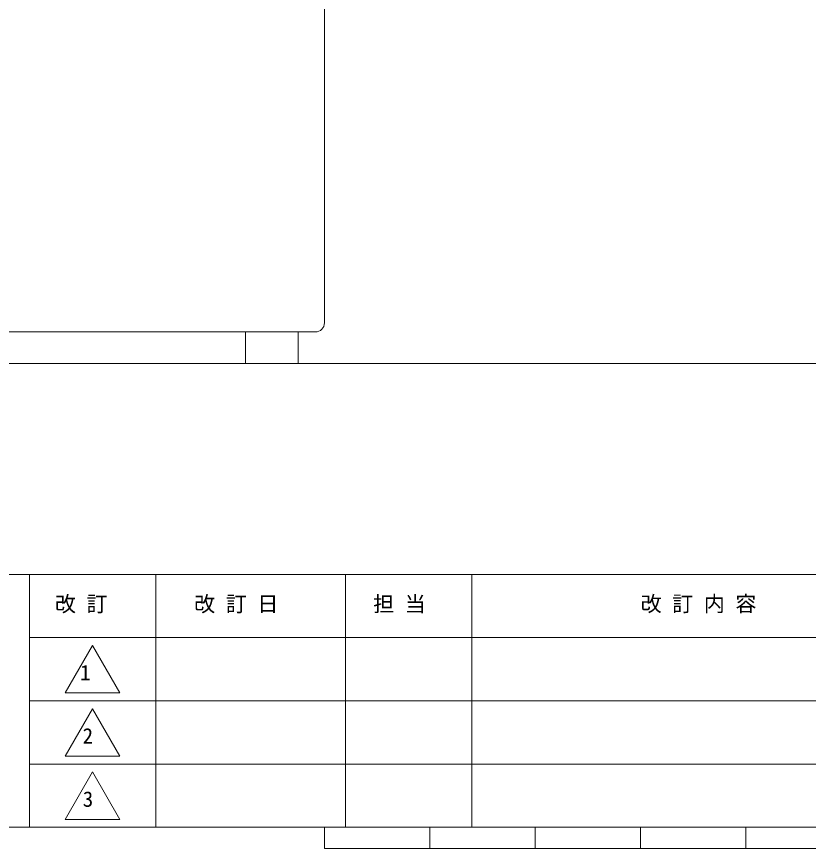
# Model space of a CAD drawing. Units: millimetres, scale not verified. Extents: x -1055 to 203, y -143 to 143.
# Drawn here: x -79.2 to -4.1, y -140 to -61.1 of the extents above; entities that cross this region are included whole.
import ezdxf
from ezdxf.enums import TextEntityAlignment as Align

# ---------------------------------------------------------------- set-up
doc = ezdxf.new("R2010")
doc.units = ezdxf.units.MM
doc.header["$LTSCALE"] = 0.5
for name, color, linetype, lineweight in [('0-3_図面_FORMAT$03_TEXT', 7, 'Continuous', 18), ('0-6_図面_FORMAT$01_WAKU$OUT_LINE', 6, 'Continuous', 18), ('0-7_図面_FORMAT$01_WAKU$SUB_LINE', 7, 'Continuous', 18), ('0-8_DIMENSION_LINES$03_LINES', 7, 'Continuous', 18)]:
    doc.layers.add(name, color=color, linetype=linetype, lineweight=lineweight)
doc.styles.add('ＭＳ ゴシック', font='')
doc.styles.get('ＭＳ ゴシック').set_extended_font_data('MS Gothic')

msp = doc.modelspace()

# ---------------------------------------------------------------- linework, layer by layer
at = {"layer": '0-3_図面_FORMAT$03_TEXT'}
for p, q in [((-72, -120.75), (-74.5981, -125.25)), ((-69.4019, -125.25), (-72, -120.75)), ((-74.5981, -125.25), (-69.4019, -125.25)), ((-72, -126.75), (-74.5981, -131.25)), ((-69.4019, -131.25), (-72, -126.75)), ((-74.5981, -131.25), (-69.4019, -131.25)), ((-72, -132.75), (-74.5981, -137.25)), ((-69.4019, -137.25), (-72, -132.75)), ((-74.5981, -137.25), (-69.4019, -137.25))]:
    msp.add_line(p, q, dxfattribs=at)
at = {"layer": '0-6_図面_FORMAT$01_WAKU$OUT_LINE'}
for p, q in [((198, -114), (-198, -114)), ((-78, -114), (-78, -138)), ((198, -120), (-78, -120)), ((-198, -138), (198, -138)), ((-50, -140), (-50, -138)), ((-40, -140), (-40, -138)), ((-30, -140), (-30, -138)), ((-20, -140), (-20, -138)), ((-10, -140), (-10, -138)), ((-50, -140), (50, -140))]:
    msp.add_line(p, q, dxfattribs=at)
at = {"layer": '0-7_図面_FORMAT$01_WAKU$SUB_LINE'}
for p, q in [((-66, -114), (-66, -138)), ((-48, -114), (-48, -138)), ((-36, -114), (-36, -138)), ((12, -126), (-78, -126)), ((12, -132), (-78, -132))]:
    msp.add_line(p, q, dxfattribs=at)
at = {"layer": '0-8_DIMENSION_LINES$03_LINES'}
for p, q in [((-50.8667, -91), (-121.1333, -91)), ((-166, -94), (164, -94))]:
    msp.add_line(p, q, dxfattribs=at)
msp.add_lwpolyline([(-50, -51.6184), (-50, -90.1333)], dxfattribs=at)
msp.add_lwpolyline([(-52.4973, -91), (-57.4973, -91), (-57.4973, -94), (-52.4973, -94)], close=True, dxfattribs=at)
msp.add_arc((-50.8667, -90.1333), 0.8667, 270, 0, dxfattribs=at)

# ---------------------------------------------------------------- texts
at = {"layer": '0-3_図面_FORMAT$03_TEXT', "style": 'ＭＳ ゴシック'}
for s, p in [('改 訂', (-75.5838, -117.9799)), ('改 訂 日', (-62.3608, -117.9799)), ('担 当', (-45.3714, -117.9799)), ('改 訂 内 容', (-19.9835, -117.964)), ('1', (-73.1918, -124.4965)), ('2', (-72.9498, -130.4965)), ('3', (-72.9398, -136.4965))]:
    msp.add_text(s, height=1.466, dxfattribs=at).set_placement(p, align=Align.BOTTOM_LEFT)

doc.saveas('drawing.dxf')
